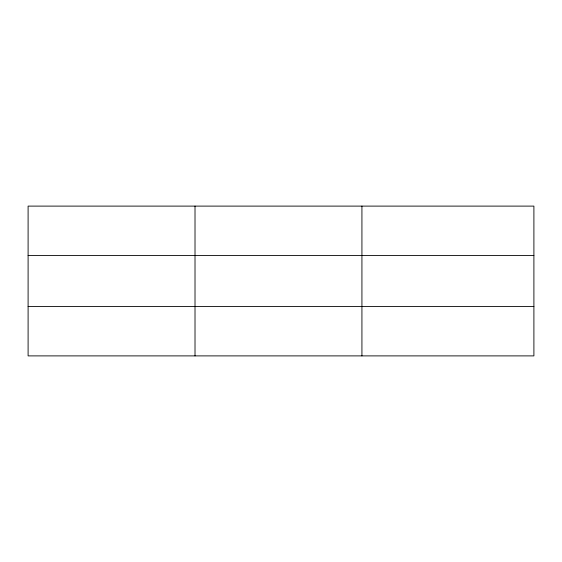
<?xml version="1.0" encoding="UTF-8"?>
<svg xmlns="http://www.w3.org/2000/svg" width="562" height="562" viewBox="0 0 562 562"><rect width="100%" height="100%" fill="white"/><g stroke="black" fill="none" stroke-linecap="round" stroke-linejoin="round"><path stroke-width="0.84" d="M195.014 206.106L195.014 355.894M361.928 206.106L361.928 355.894M533.9 306.466L533.9 355.894L28.1 355.894L28.1 206.106L533.9 206.106L533.9 306.466L28.1 306.466M28.1 255.534L533.9 255.534"/></g></svg>
